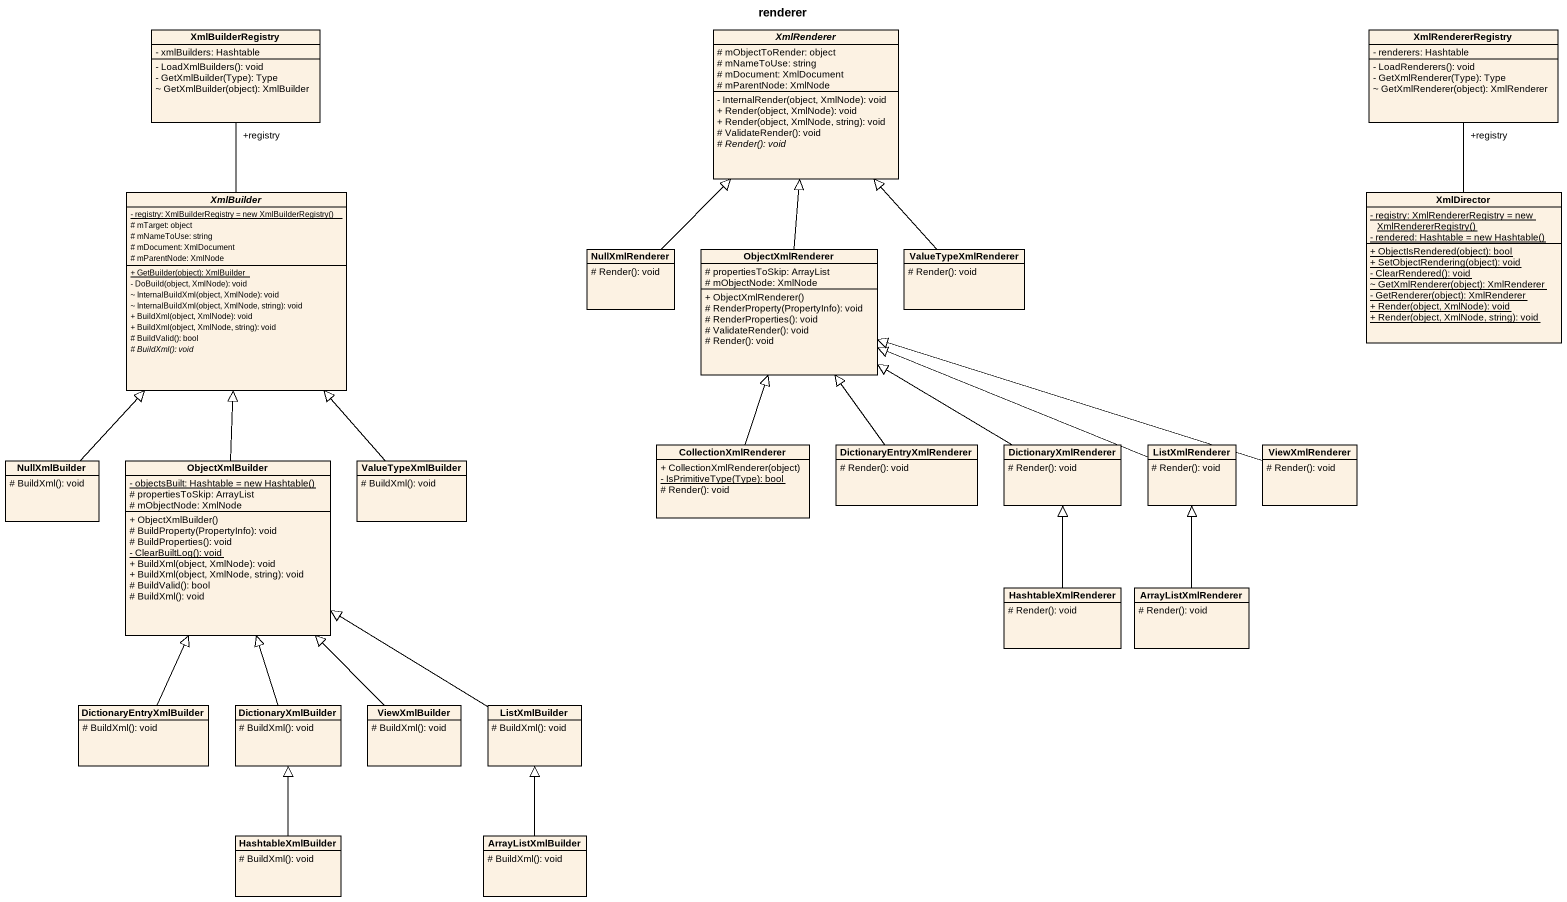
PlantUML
@startuml
title renderer
hide circle
hide empty members
skinparam classAttributeIconSize 0
class XmlBuilderRegistry {
  - xmlBuilders: Hashtable
  - LoadXmlBuilders(): void
  - GetXmlBuilder(Type): Type
  ~ GetXmlBuilder(object): XmlBuilder
}
abstract class XmlRenderer {
  # mObjectToRender: object
  # mNameToUse: string
  # mDocument: XmlDocument
  # mParentNode: XmlNode
  - InternalRender(object, XmlNode): void
  + Render(object, XmlNode): void
  + Render(object, XmlNode, string): void
  # ValidateRender(): void
  {abstract} # Render(): void
}
class XmlRendererRegistry {
  - renderers: Hashtable
  - LoadRenderers(): void
  - GetXmlRenderer(Type): Type
  ~ GetXmlRenderer(object): XmlRenderer
}
abstract class XmlBuilder {
  {static} {field} - registry: XmlBuilderRegistry = new XmlBuilderRegistry()
  # mTarget: object
  # mNameToUse: string
  # mDocument: XmlDocument
  # mParentNode: XmlNode
  {static} + GetBuilder(object): XmlBuilder
  - DoBuild(object, XmlNode): void
  ~ InternalBuildXml(object, XmlNode): void
  ~ InternalBuildXml(object, XmlNode, string): void
  + BuildXml(object, XmlNode): void
  + BuildXml(object, XmlNode, string): void
  # BuildValid(): bool
  {abstract} # BuildXml(): void
}
class XmlDirector {
  {static} {field} - registry: XmlRendererRegistry = new XmlRendererRegistry()
  {static} {field} - rendered: Hashtable = new Hashtable()
  {static} + ObjectIsRendered(object): bool
  {static} + SetObjectRendering(object): void
  {static} - ClearRendered(): void
  {static} ~ GetXmlRenderer(object): XmlRenderer
  {static} - GetRenderer(object): XmlRenderer
  {static} + Render(object, XmlNode): void
  {static} + Render(object, XmlNode, string): void
}
class NullXmlRenderer {
  # Render(): void
}
class ObjectXmlRenderer {
  # propertiesToSkip: ArrayList
  # mObjectNode: XmlNode
  + ObjectXmlRenderer()
  # RenderProperty(PropertyInfo): void
  # RenderProperties(): void
  # ValidateRender(): void
  # Render(): void
}
class ValueTypeXmlRenderer {
  # Render(): void
}
class NullXmlBuilder {
  # BuildXml(): void
}
class ObjectXmlBuilder {
  {static} {field} - objectsBuilt: Hashtable = new Hashtable()
  # propertiesToSkip: ArrayList
  # mObjectNode: XmlNode
  + ObjectXmlBuilder()
  # BuildProperty(PropertyInfo): void
  # BuildProperties(): void
  {static} - ClearBuiltLog(): void
  + BuildXml(object, XmlNode): void
  + BuildXml(object, XmlNode, string): void
  # BuildValid(): bool
  # BuildXml(): void
}
class ValueTypeXmlBuilder {
  # BuildXml(): void
}
class CollectionXmlRenderer {
  + CollectionXmlRenderer(object)
  {static} - IsPrimitiveType(Type): bool
  # Render(): void
}
class DictionaryEntryXmlRenderer {
  # Render(): void
}
class DictionaryXmlRenderer {
  # Render(): void
}
class ListXmlRenderer {
  # Render(): void
}
class ViewXmlRenderer {
  # Render(): void
}
class HashtableXmlRenderer {
  # Render(): void
}
class ArrayListXmlRenderer {
  # Render(): void
}
class DictionaryEntryXmlBuilder {
  # BuildXml(): void
}
class DictionaryXmlBuilder {
  # BuildXml(): void
}
class ViewXmlBuilder {
  # BuildXml(): void
}
class ListXmlBuilder {
  # BuildXml(): void
}
class HashtableXmlBuilder {
  # BuildXml(): void
}
class ArrayListXmlBuilder {
  # BuildXml(): void
}
XmlBuilder -up- "+registry" XmlBuilderRegistry
XmlDirector -up- "+registry" XmlRendererRegistry
NullXmlRenderer -up-|> XmlRenderer
ObjectXmlRenderer -up-|> XmlRenderer
ValueTypeXmlRenderer -up-|> XmlRenderer
NullXmlBuilder -up-|> XmlBuilder
ObjectXmlBuilder -up-|> XmlBuilder
ValueTypeXmlBuilder -up-|> XmlBuilder
CollectionXmlRenderer -up-|> ObjectXmlRenderer
DictionaryEntryXmlRenderer -up-|> ObjectXmlRenderer
DictionaryXmlRenderer -left-|> ObjectXmlRenderer
ListXmlRenderer -left-|> ObjectXmlRenderer
ViewXmlRenderer -left-|> ObjectXmlRenderer
HashtableXmlRenderer -up-|> DictionaryXmlRenderer
ArrayListXmlRenderer -up-|> ListXmlRenderer
DictionaryEntryXmlBuilder -up-|> ObjectXmlBuilder
DictionaryXmlBuilder -up-|> ObjectXmlBuilder
ViewXmlBuilder -up-|> ObjectXmlBuilder
ListXmlBuilder -up-|> ObjectXmlBuilder
HashtableXmlBuilder -up-|> DictionaryXmlBuilder
ArrayListXmlBuilder -up-|> ListXmlBuilder
@enduml
